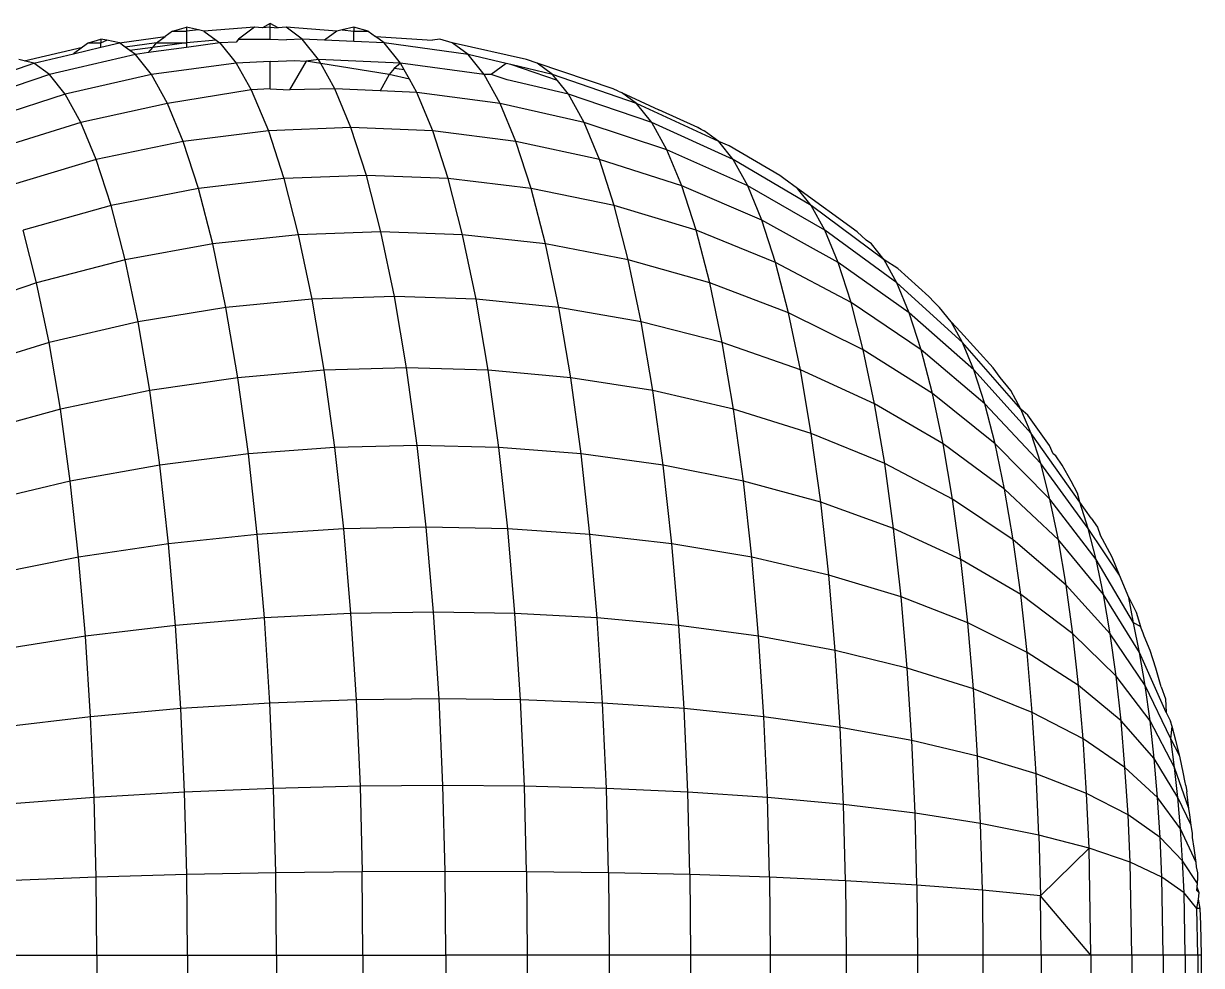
# Model space of a CAD drawing. Header units: millimetres. Extents: x 243 to 2849, y 203 to 3454.
# Drawn here: x 1008.44 to 1017.92, y 1590.57 to 1598.16 of the extents above; entities that cross this region are included whole.
import ezdxf

# ---------------------------------------------------------------- set-up
doc = ezdxf.new("R2010")
doc.units = ezdxf.units.MM

msp = doc.modelspace()

# ---------------------------------------------------------------- linework, layer by layer
for p, q in [((1009.6363, 1598.0956), (1009.7507, 1598.1259)), ((1009.7507, 1598.1259), (1009.7507, 1598.0956)), ((1009.8455, 1598.1052), (1009.7507, 1598.1259)), ((1010.2977, 1598.1259), (1009.8893, 1598.0956)), ((1010.2977, 1598.1259), (1010.1675, 1598.031)), ((1010.3606, 1598.123), (1010.2977, 1598.1259)), ((1010.4246, 1598.1562), (1010.3606, 1598.123)), ((1010.4246, 1598.1259), (1010.3606, 1598.123)), ((1010.4246, 1598.1259), (1010.4246, 1598.1562)), ((1010.4887, 1598.123), (1010.4246, 1598.1562)), ((1010.4246, 1598.031), (1010.4246, 1598.1259)), ((1010.4246, 1598.1259), (1010.4887, 1598.123)), ((1010.5517, 1598.1259), (1010.4887, 1598.123)), ((1010.6818, 1598.031), (1010.5517, 1598.1259)), ((1010.96, 1598.0956), (1010.5517, 1598.1259)), ((1011.0986, 1598.1259), (1011.0038, 1598.1052)), ((1011.0986, 1598.1259), (1011.0986, 1598.0956)), ((1011.213, 1598.0956), (1011.0986, 1598.1259)), ((1008.9595, 1598.0011), (1009.0599, 1598.031)), ((1009.0599, 1598.031), (1009.0599, 1598.0011)), ((1009.1065, 1598.0217), (1009.0599, 1598.031)), ((1009.0599, 1598.0011), (1009.1065, 1598.0217)), ((1009.2093, 1598.0011), (1009.1065, 1598.0217)), ((1009.2093, 1598.0011), (1009.5767, 1598.0522)), ((1009.5067, 1598.0011), (1009.5767, 1598.0522)), ((1009.6363, 1598.0956), (1009.5767, 1598.0522)), ((1009.6363, 1598.0956), (1009.7507, 1598.0956)), ((1009.8455, 1598.1052), (1009.7507, 1598.0956)), ((1009.7507, 1598.0956), (1009.7507, 1598.0011)), ((1009.9891, 1598.0229), (1009.7507, 1598.0011)), ((1009.8893, 1598.0956), (1009.8455, 1598.1052)), ((1009.8893, 1598.0956), (1009.9891, 1598.0229)), ((1009.9891, 1598.0229), (1010.019, 1598.0011)), ((1010.1675, 1598.031), (1010.1482, 1598.007)), ((1010.1675, 1598.031), (1010.4246, 1598.031)), ((1010.4246, 1598.031), (1010.5543, 1598.0252)), ((1010.6818, 1598.031), (1010.5543, 1598.0252)), ((1010.8136, 1597.8667), (1010.6818, 1598.031)), ((1010.8603, 1598.0229), (1010.6818, 1598.031)), ((1010.96, 1598.0956), (1010.8603, 1598.0229)), ((1011.0986, 1598.0122), (1010.8603, 1598.0229)), ((1011.0038, 1598.1052), (1010.96, 1598.0956)), ((1011.0038, 1598.1052), (1011.0986, 1598.0956)), ((1011.0986, 1598.0122), (1011.0986, 1598.0956)), ((1011.0986, 1598.0956), (1011.213, 1598.0956)), ((1011.213, 1598.0956), (1011.2726, 1598.0522)), ((1011.3426, 1598.0011), (1011.2726, 1598.0522)), ((1011.2726, 1598.0522), (1011.7322, 1598.0232)), ((1011.7894, 1598.031), (1011.7322, 1598.0232)), ((1011.8898, 1598.0011), (1011.7894, 1598.031)), ((1008.4413, 1597.8563), (1008.912, 1597.9665)), ((1008.912, 1597.9665), (1008.8388, 1597.9132)), ((1008.8388, 1597.9132), (1009.0599, 1597.9657)), ((1008.9595, 1598.0011), (1008.912, 1597.9665)), ((1008.9595, 1598.0011), (1009.0599, 1598.0011)), ((1009.0599, 1597.9657), (1009.0599, 1598.0011)), ((1009.0599, 1597.9657), (1009.2093, 1598.0011)), ((1009.2567, 1597.9666), (1009.2093, 1598.0011)), ((1009.5067, 1598.0011), (1009.2567, 1597.9666)), ((1009.2939, 1597.9395), (1009.2567, 1597.9666)), ((1009.477, 1597.9642), (1009.2939, 1597.9395)), ((1009.3373, 1597.9079), (1009.2939, 1597.9395)), ((1009.4435, 1597.9224), (1009.3373, 1597.9079)), ((1009.7507, 1597.9644), (1009.4435, 1597.9224)), ((1009.4435, 1597.9224), (1009.477, 1597.9642)), ((1009.7507, 1598.0011), (1009.477, 1597.9642)), ((1009.477, 1597.9642), (1009.5067, 1598.0011)), ((1009.5067, 1598.0011), (1009.7507, 1598.0011)), ((1009.7507, 1598.0011), (1009.7507, 1597.9644)), ((1010.019, 1598.0011), (1009.7507, 1597.9644)), ((1010.1482, 1598.007), (1010.019, 1598.0011)), ((1010.019, 1598.0011), (1010.1501, 1597.8375)), ((1011.3426, 1598.0011), (1011.0986, 1598.0122)), ((1011.4738, 1597.8375), (1011.3426, 1598.0011)), ((1012.0178, 1597.9079), (1011.3426, 1598.0011)), ((1012.0178, 1597.9079), (1011.8898, 1598.0011)), ((1012.4883, 1597.8667), (1011.8898, 1598.0011)), ((1007.8315, 1597.6014), (1008.52, 1597.8375)), ((1008.4413, 1597.8563), (1008.398, 1597.8667)), ((1008.52, 1597.8375), (1008.4413, 1597.8563)), ((1008.52, 1597.8375), (1008.8388, 1597.9132)), ((1008.6452, 1597.7463), (1008.52, 1597.8375)), ((1009.3373, 1597.9079), (1008.6452, 1597.7463)), ((1009.4668, 1597.7463), (1009.3373, 1597.9079)), ((1010.1501, 1597.8375), (1009.4668, 1597.7463)), ((1010.4246, 1597.8496), (1010.1501, 1597.8375)), ((1010.1501, 1597.8375), (1010.269, 1597.6231)), ((1010.4246, 1597.8496), (1010.6206, 1597.8582)), ((1010.4246, 1597.6296), (1010.4246, 1597.8496)), ((1010.7126, 1597.8542), (1010.5803, 1597.6231)), ((1010.6206, 1597.8582), (1010.7126, 1597.8542)), ((1010.8136, 1597.8667), (1010.7126, 1597.8542)), ((1010.8311, 1597.8351), (1010.7126, 1597.8542)), ((1011.4738, 1597.8375), (1010.8136, 1597.8667)), ((1010.8311, 1597.8351), (1010.8136, 1597.8667)), ((1010.9449, 1597.6296), (1010.8311, 1597.8351)), ((1011.3825, 1597.7463), (1010.8311, 1597.8351)), ((1011.4738, 1597.8375), (1011.4215, 1597.7949)), ((1012.1474, 1597.7463), (1011.4738, 1597.8375)), ((1011.5035, 1597.784), (1011.4738, 1597.8375)), ((1012.1474, 1597.7463), (1012.0178, 1597.9079)), ((1012.3256, 1597.8348), (1012.0178, 1597.9079)), ((1012.3256, 1597.8348), (1012.2041, 1597.7463)), ((1012.3628, 1597.826), (1012.3256, 1597.8348)), ((1012.7379, 1597.6974), (1012.3628, 1597.826)), ((1012.6987, 1597.7463), (1012.3628, 1597.826)), ((1012.5735, 1597.8375), (1012.4883, 1597.8667)), ((1012.6987, 1597.7463), (1012.5735, 1597.8375)), ((1013.1853, 1597.6296), (1012.5735, 1597.8375)), ((1008.6452, 1597.7463), (1007.9526, 1597.5132)), ((1008.7718, 1597.5883), (1008.6452, 1597.7463)), ((1009.4668, 1597.7463), (1008.7718, 1597.5883)), ((1009.5959, 1597.5132), (1009.4668, 1597.7463)), ((1011.3825, 1597.7463), (1011.3092, 1597.614)), ((1011.4215, 1597.7949), (1011.3825, 1597.7463)), ((1011.5448, 1597.7094), (1011.3825, 1597.7463)), ((1011.5035, 1597.784), (1011.4215, 1597.7949)), ((1011.5448, 1597.7094), (1011.5035, 1597.784)), ((1012.2765, 1597.5132), (1012.1474, 1597.7463)), ((1012.2041, 1597.7463), (1012.1474, 1597.7463)), ((1012.3319, 1597.7033), (1012.2041, 1597.7463)), ((1013.375, 1597.5132), (1012.6987, 1597.7463)), ((1012.7379, 1597.6974), (1012.6987, 1597.7463)), ((1011.6047, 1597.6014), (1011.5448, 1597.7094)), ((1012.8252, 1597.5883), (1012.3319, 1597.7033)), ((1012.8252, 1597.5883), (1012.7379, 1597.6974)), ((1008.7718, 1597.5883), (1008.075, 1597.3604)), ((1008.8982, 1597.3604), (1008.7718, 1597.5883)), ((1010.269, 1597.6231), (1009.5959, 1597.5132)), ((1010.4246, 1597.6296), (1010.269, 1597.6231)), ((1010.269, 1597.6231), (1010.4094, 1597.2914)), ((1010.4246, 1597.6296), (1010.5803, 1597.6231)), ((1010.9449, 1597.6296), (1010.5803, 1597.6231)), ((1011.0738, 1597.3183), (1010.9449, 1597.6296)), ((1011.3092, 1597.614), (1010.9449, 1597.6296)), ((1011.6047, 1597.6014), (1011.3092, 1597.614)), ((1011.733, 1597.2914), (1011.6047, 1597.6014)), ((1012.2765, 1597.5132), (1011.6047, 1597.6014)), ((1012.9516, 1597.3604), (1012.8252, 1597.5883)), ((1013.4975, 1597.3604), (1012.8252, 1597.5883)), ((1013.2259, 1597.6111), (1013.1853, 1597.6296)), ((1013.2259, 1597.6111), (1013.254, 1597.6014)), ((1013.375, 1597.5132), (1013.254, 1597.6014)), ((1013.254, 1597.6014), (1013.5551, 1597.4613)), ((1009.5959, 1597.5132), (1008.8982, 1597.3604)), ((1009.7227, 1597.2071), (1009.5959, 1597.5132)), ((1012.4033, 1597.2071), (1012.2765, 1597.5132)), ((1012.9516, 1597.3604), (1012.2765, 1597.5132)), ((1013.4975, 1597.3604), (1013.375, 1597.5132)), ((1014.0361, 1597.2071), (1013.375, 1597.5132)), ((1013.8693, 1597.3183), (1013.5551, 1597.4613)), ((1008.8982, 1597.3604), (1008.1972, 1597.14)), ((1009.0221, 1597.0611), (1008.8982, 1597.3604)), ((1013.0755, 1597.0611), (1012.9516, 1597.3604)), ((1013.6196, 1597.14), (1012.9516, 1597.3604)), ((1013.6196, 1597.14), (1013.4975, 1597.3604)), ((1014.1531, 1597.0611), (1013.4975, 1597.3604)), ((1010.4094, 1597.2914), (1009.7227, 1597.2071)), ((1011.0738, 1597.3183), (1010.4094, 1597.2914)), ((1010.4094, 1597.2914), (1010.5331, 1596.9083)), ((1011.1981, 1596.9336), (1011.0738, 1597.3183)), ((1011.733, 1597.2914), (1011.0738, 1597.3183)), ((1011.8568, 1596.9083), (1011.733, 1597.2914)), ((1012.4033, 1597.2071), (1011.733, 1597.2914)), ((1013.8962, 1597.3027), (1013.8693, 1597.3183)), ((1013.8693, 1597.3183), (1013.9204, 1597.2914)), ((1014.0361, 1597.2071), (1013.9204, 1597.2914)), ((1009.7227, 1597.2071), (1009.0221, 1597.0611)), ((1009.8449, 1596.8289), (1009.7227, 1597.2071)), ((1012.5255, 1596.8289), (1012.4033, 1597.2071)), ((1013.0755, 1597.0611), (1012.4033, 1597.2071)), ((1014.1531, 1597.0611), (1014.0361, 1597.2071)), ((1014.1212, 1597.1714), (1014.0361, 1597.2071)), ((1014.5287, 1596.9336), (1014.1212, 1597.1714)), ((1013.7395, 1596.8506), (1013.6196, 1597.14)), ((1014.2698, 1596.8506), (1013.6196, 1597.14)), ((1009.0221, 1597.0611), (1008.317, 1596.8506)), ((1009.1415, 1596.6913), (1009.0221, 1597.0611)), ((1013.195, 1596.6913), (1013.0755, 1597.0611)), ((1013.7395, 1596.8506), (1013.0755, 1597.0611)), ((1014.2698, 1596.8506), (1014.1531, 1597.0611)), ((1014.7807, 1596.6913), (1014.1531, 1597.0611)), ((1010.5331, 1596.9083), (1009.8449, 1596.8289)), ((1011.1981, 1596.9336), (1010.5331, 1596.9083)), ((1010.5331, 1596.9083), (1010.6501, 1596.4553)), ((1011.3155, 1596.4788), (1011.1981, 1596.9336)), ((1011.8568, 1596.9083), (1011.1981, 1596.9336)), ((1011.9738, 1596.4553), (1011.8568, 1596.9083)), ((1012.5255, 1596.8289), (1011.8568, 1596.9083)), ((1014.5615, 1596.9083), (1014.5287, 1596.9336)), ((1014.6705, 1596.8289), (1014.5615, 1596.9083)), ((1009.8449, 1596.8289), (1009.1415, 1596.6913)), ((1009.9604, 1596.3816), (1009.8449, 1596.8289)), ((1012.6409, 1596.3816), (1012.5255, 1596.8289)), ((1013.195, 1596.6913), (1012.5255, 1596.8289)), ((1013.8551, 1596.4929), (1013.7395, 1596.8506)), ((1014.3843, 1596.5741), (1013.7395, 1596.8506)), ((1014.3843, 1596.5741), (1014.2698, 1596.8506)), ((1014.8907, 1596.4929), (1014.2698, 1596.8506)), ((1014.7807, 1596.6913), (1014.6705, 1596.8289)), ((1015.1519, 1596.4788), (1014.6705, 1596.8289)), ((1009.1415, 1596.6913), (1008.4325, 1596.4929)), ((1009.2545, 1596.2541), (1009.1415, 1596.6913)), ((1013.3079, 1596.2541), (1013.195, 1596.6913)), ((1013.8551, 1596.4929), (1013.195, 1596.6913)), ((1014.8907, 1596.4929), (1014.7807, 1596.6913)), ((1015.3691, 1596.2541), (1014.7807, 1596.6913)), ((1014.4947, 1596.2323), (1014.3843, 1596.5741)), ((1014.9985, 1596.2323), (1014.3843, 1596.5741)), ((1008.5417, 1596.07), (1008.4325, 1596.4929)), ((1010.6501, 1596.4553), (1009.9604, 1596.3816)), ((1011.3155, 1596.4788), (1010.6501, 1596.4553)), ((1010.6501, 1596.4553), (1010.7582, 1595.938)), ((1011.4241, 1595.9595), (1011.3155, 1596.4788)), ((1011.9738, 1596.4553), (1011.3155, 1596.4788)), ((1012.0819, 1595.938), (1011.9738, 1596.4553)), ((1012.6409, 1596.3816), (1011.9738, 1596.4553)), ((1013.9642, 1596.07), (1013.8551, 1596.4929)), ((1014.4947, 1596.2323), (1013.8551, 1596.4929)), ((1014.9985, 1596.2323), (1014.8907, 1596.4929)), ((1015.4711, 1596.07), (1014.8907, 1596.4929)), ((1015.2244, 1596.4135), (1015.1519, 1596.4788)), ((1015.2669, 1596.3816), (1015.2244, 1596.4135)), ((1009.9604, 1596.3816), (1009.2545, 1596.2541)), ((1010.0671, 1595.8709), (1009.9604, 1596.3816)), ((1012.7476, 1595.8709), (1012.6409, 1596.3816)), ((1013.3079, 1596.2541), (1012.6409, 1596.3816)), ((1015.3691, 1596.2541), (1015.2669, 1596.3816)), ((1009.2545, 1596.2541), (1008.5417, 1596.07)), ((1009.3588, 1595.7548), (1009.2545, 1596.2541)), ((1013.4122, 1595.7548), (1013.3079, 1596.2541)), ((1013.9642, 1596.07), (1013.3079, 1596.2541)), ((1014.599, 1595.8284), (1014.4947, 1596.2323)), ((1015.1025, 1595.9104), (1014.4947, 1596.2323)), ((1015.1025, 1595.9104), (1014.9985, 1596.2323)), ((1015.5712, 1595.8284), (1014.9985, 1596.2323)), ((1015.4711, 1596.07), (1015.3691, 1596.2541)), ((1015.4792, 1596.1837), (1015.3691, 1596.2541)), ((1015.7279, 1595.9595), (1015.4792, 1596.1837)), ((1008.5417, 1596.07), (1007.833, 1595.8284)), ((1008.6427, 1595.5871), (1008.5417, 1596.07)), ((1014.0652, 1595.5871), (1013.9642, 1596.07)), ((1014.599, 1595.8284), (1013.9642, 1596.07)), ((1015.5712, 1595.8284), (1015.4711, 1596.07)), ((1016.0008, 1595.5871), (1015.4711, 1596.07)), ((1010.7582, 1595.938), (1010.0671, 1595.8709)), ((1011.4241, 1595.9595), (1010.7582, 1595.938)), ((1010.7582, 1595.938), (1010.8557, 1595.3643)), ((1011.522, 1595.3834), (1011.4241, 1595.9595)), ((1012.0819, 1595.938), (1011.4241, 1595.9595)), ((1012.1793, 1595.3643), (1012.0819, 1595.938)), ((1012.7476, 1595.8709), (1012.0819, 1595.938)), ((1015.7706, 1595.9122), (1015.7279, 1595.9595)), ((1010.0671, 1595.8709), (1009.3588, 1595.7548)), ((1010.1633, 1595.3045), (1010.0671, 1595.8709)), ((1012.8439, 1595.3045), (1012.7476, 1595.8709)), ((1013.4122, 1595.7548), (1012.7476, 1595.8709)), ((1015.2009, 1595.5297), (1015.1025, 1595.9104)), ((1015.6676, 1595.5297), (1015.1025, 1595.9104)), ((1015.8148, 1595.8709), (1015.7706, 1595.9122)), ((1015.908, 1595.7548), (1015.8148, 1595.8709)), ((1009.3588, 1595.7548), (1008.6427, 1595.5871)), ((1009.4529, 1595.2009), (1009.3588, 1595.7548)), ((1013.5063, 1595.2009), (1013.4122, 1595.7548)), ((1014.0652, 1595.5871), (1013.4122, 1595.7548)), ((1014.6954, 1595.367), (1014.599, 1595.8284)), ((1015.2009, 1595.5297), (1014.599, 1595.8284)), ((1015.6676, 1595.5297), (1015.5712, 1595.8284)), ((1016.092, 1595.367), (1015.5712, 1595.8284)), ((1016.0008, 1595.5871), (1015.908, 1595.7548)), ((1015.984, 1595.6755), (1015.908, 1595.7548)), ((1016.2473, 1595.3834), (1015.984, 1595.6755)), ((1008.6427, 1595.5871), (1007.9295, 1595.367)), ((1008.7337, 1595.0515), (1008.6427, 1595.5871)), ((1014.1562, 1595.0515), (1014.0652, 1595.5871)), ((1014.6954, 1595.367), (1014.0652, 1595.5871)), ((1016.092, 1595.367), (1016.0008, 1595.5871)), ((1016.4709, 1595.0515), (1016.0008, 1595.5871)), ((1015.2917, 1595.095), (1015.2009, 1595.5297)), ((1015.7588, 1595.1766), (1015.2009, 1595.5297)), ((1015.7588, 1595.1766), (1015.6676, 1595.5297)), ((1016.1798, 1595.095), (1015.6676, 1595.5297)), ((1010.8557, 1595.3643), (1010.1633, 1595.3045)), ((1011.522, 1595.3834), (1010.8557, 1595.3643)), ((1010.8557, 1595.3643), (1010.9411, 1594.7436)), ((1011.6077, 1594.7603), (1011.522, 1595.3834)), ((1012.1793, 1595.3643), (1011.522, 1595.3834)), ((1012.2647, 1594.7436), (1012.1793, 1595.3643)), ((1012.8439, 1595.3045), (1012.1793, 1595.3643)), ((1014.7823, 1594.8553), (1014.6954, 1595.367)), ((1015.2917, 1595.095), (1014.6954, 1595.367)), ((1016.1798, 1595.095), (1016.092, 1595.367)), ((1016.5521, 1594.8553), (1016.092, 1595.367)), ((1016.3041, 1595.3056), (1016.2473, 1595.3834)), ((1010.1633, 1595.3045), (1009.4529, 1595.2009)), ((1010.2476, 1594.6917), (1010.1633, 1595.3045)), ((1012.9282, 1594.6917), (1012.8439, 1595.3045)), ((1013.5063, 1595.2009), (1012.8439, 1595.3045)), ((1016.3881, 1595.2009), (1016.3041, 1595.3056)), ((1009.4529, 1595.2009), (1008.7337, 1595.0515)), ((1009.5353, 1594.6018), (1009.4529, 1595.2009)), ((1013.5887, 1594.6018), (1013.5063, 1595.2009)), ((1014.1562, 1595.0515), (1013.5063, 1595.2009)), ((1015.8431, 1594.7734), (1015.7588, 1595.1766)), ((1016.2629, 1594.7734), (1015.7588, 1595.1766)), ((1016.4709, 1595.0515), (1016.3881, 1595.2009)), ((1015.3736, 1594.6129), (1015.2917, 1595.095)), ((1015.8431, 1594.7734), (1015.2917, 1595.095)), ((1016.2629, 1594.7734), (1016.1798, 1595.095)), ((1016.6305, 1594.6129), (1016.1798, 1595.095)), ((1008.7337, 1595.0515), (1008.0164, 1594.8553)), ((1008.8134, 1594.4721), (1008.7337, 1595.0515)), ((1014.2358, 1594.4721), (1014.1562, 1595.0515)), ((1014.7823, 1594.8553), (1014.1562, 1595.0515)), ((1016.5521, 1594.8553), (1016.4709, 1595.0515)), ((1016.5254, 1595.0024), (1016.4709, 1595.0515)), ((1016.7021, 1594.7603), (1016.5254, 1595.0024)), ((1014.8585, 1594.3018), (1014.7823, 1594.8553)), ((1015.3736, 1594.6129), (1014.7823, 1594.8553)), ((1016.6305, 1594.6129), (1016.5521, 1594.8553)), ((1016.9449, 1594.3018), (1016.5521, 1594.8553)), ((1010.9411, 1594.7436), (1010.2476, 1594.6917)), ((1011.6077, 1594.7603), (1010.9411, 1594.7436)), ((1010.9411, 1594.7436), (1011.0133, 1594.087)), ((1011.6801, 1594.1009), (1011.6077, 1594.7603)), ((1012.2647, 1594.7436), (1011.6077, 1594.7603)), ((1012.337, 1594.087), (1012.2647, 1594.7436)), ((1012.9282, 1594.6917), (1012.2647, 1594.7436)), ((1015.9191, 1594.3262), (1015.8431, 1594.7734)), ((1016.3396, 1594.4062), (1015.8431, 1594.7734)), ((1016.3396, 1594.4062), (1016.2629, 1594.7734)), ((1016.7045, 1594.3262), (1016.2629, 1594.7734)), ((1016.7304, 1594.6917), (1016.7021, 1594.7603)), ((1009.5353, 1594.6018), (1008.8134, 1594.4721)), ((1010.2476, 1594.6917), (1009.5353, 1594.6018)), ((1009.605, 1593.9679), (1009.5353, 1594.6018)), ((1010.3189, 1594.0434), (1010.2476, 1594.6917)), ((1012.9995, 1594.0434), (1012.9282, 1594.6917)), ((1013.5887, 1594.6018), (1012.9282, 1594.6917)), ((1013.6584, 1593.9679), (1013.5887, 1594.6018)), ((1014.2358, 1594.4721), (1013.5887, 1594.6018)), ((1015.4454, 1594.0913), (1015.3736, 1594.6129)), ((1015.9191, 1594.3262), (1015.3736, 1594.6129)), ((1016.7045, 1594.3262), (1016.6305, 1594.6129)), ((1017.0129, 1594.0913), (1016.6305, 1594.6129)), ((1016.7519, 1594.6748), (1016.7304, 1594.6917)), ((1016.8024, 1594.6018), (1016.7519, 1594.6748)), ((1016.8743, 1594.4721), (1016.8024, 1594.6018)), ((1008.8134, 1594.4721), (1008.0925, 1594.3018)), ((1008.8808, 1593.859), (1008.8134, 1594.4721)), ((1014.3033, 1593.859), (1014.2358, 1594.4721)), ((1014.8585, 1594.3018), (1014.2358, 1594.4721)), ((1016.9272, 1594.3744), (1016.8743, 1594.4721)), ((1015.9856, 1593.8424), (1015.9191, 1594.3262)), ((1016.4088, 1593.9988), (1015.9191, 1594.3262)), ((1016.4088, 1593.9988), (1016.3396, 1594.4062)), ((1016.7729, 1593.9988), (1016.3396, 1594.4062)), ((1016.7729, 1593.9988), (1016.7045, 1594.3262)), ((1017.0772, 1593.8424), (1016.7045, 1594.3262)), ((1016.9449, 1594.3018), (1016.9272, 1594.3744)), ((1014.9229, 1593.7161), (1014.8585, 1594.3018)), ((1015.4454, 1594.0913), (1014.8585, 1594.3018)), ((1017.0129, 1594.0913), (1016.9449, 1594.3018)), ((1017.0352, 1594.1751), (1016.9449, 1594.3018)), ((1017.0352, 1594.1751), (1017.0868, 1594.1009)), ((1010.3189, 1594.0434), (1009.605, 1593.9679)), ((1011.0133, 1594.087), (1010.3189, 1594.0434)), ((1010.3767, 1593.3708), (1010.3189, 1594.0434)), ((1011.6801, 1594.1009), (1011.0133, 1594.087)), ((1011.0133, 1594.087), (1011.0717, 1593.4057)), ((1011.7388, 1593.4169), (1011.6801, 1594.1009)), ((1012.337, 1594.087), (1011.6801, 1594.1009)), ((1012.3953, 1593.4057), (1012.337, 1594.087)), ((1012.9995, 1594.0434), (1012.337, 1594.087)), ((1013.0572, 1593.3708), (1012.9995, 1594.0434)), ((1013.6584, 1593.9679), (1012.9995, 1594.0434)), ((1015.5061, 1593.5394), (1015.4454, 1594.0913)), ((1015.9856, 1593.8424), (1015.4454, 1594.0913)), ((1017.0772, 1593.8424), (1017.0129, 1594.0913)), ((1017.2655, 1593.7161), (1017.0129, 1594.0913)), ((1017.0868, 1594.1009), (1017.1078, 1594.041)), ((1017.2063, 1593.859), (1017.1078, 1594.041)), ((1009.605, 1593.9679), (1008.8808, 1593.859)), ((1009.6614, 1593.3103), (1009.605, 1593.9679)), ((1013.7148, 1593.3103), (1013.6584, 1593.9679)), ((1014.3033, 1593.859), (1013.6584, 1593.9679)), ((1016.4695, 1593.5582), (1016.4088, 1593.9988)), ((1016.8346, 1593.6357), (1016.4088, 1593.9988)), ((1016.8346, 1593.6357), (1016.7729, 1593.9988)), ((1017.1365, 1593.5582), (1016.7729, 1593.9988)), ((1008.8808, 1593.859), (1008.1569, 1593.7161)), ((1008.9353, 1593.223), (1008.8808, 1593.859)), ((1014.3578, 1593.223), (1014.3033, 1593.859)), ((1014.9229, 1593.7161), (1014.3033, 1593.859)), ((1016.0419, 1593.3305), (1015.9856, 1593.8424)), ((1016.4695, 1593.5582), (1015.9856, 1593.8424)), ((1017.1365, 1593.5582), (1017.0772, 1593.8424)), ((1017.3766, 1593.3305), (1017.0772, 1593.8424)), ((1017.2655, 1593.7161), (1017.2063, 1593.859)), ((1014.975, 1593.1085), (1014.9229, 1593.7161)), ((1015.5061, 1593.5394), (1014.9229, 1593.7161)), ((1017.3391, 1593.5348), (1017.2655, 1593.7161)), ((1016.5207, 1593.092), (1016.4695, 1593.5582)), ((1016.8887, 1593.243), (1016.4695, 1593.5582)), ((1016.8887, 1593.243), (1016.8346, 1593.6357)), ((1017.1901, 1593.243), (1016.8346, 1593.6357)), ((1017.1901, 1593.243), (1017.1365, 1593.5582)), ((1017.4264, 1593.092), (1017.1365, 1593.5582)), ((1015.5552, 1592.9669), (1015.5061, 1593.5394)), ((1016.0419, 1593.3305), (1015.5061, 1593.5394)), ((1017.3391, 1593.5348), (1017.3981, 1593.4169)), ((1017.3766, 1593.3305), (1017.3391, 1593.5348)), ((1010.3767, 1593.3708), (1009.6614, 1593.3103)), ((1011.0717, 1593.4057), (1010.3767, 1593.3708)), ((1010.4205, 1592.6854), (1010.3767, 1593.3708)), ((1011.7388, 1593.4169), (1011.0717, 1593.4057)), ((1011.0717, 1593.4057), (1011.1162, 1592.7115)), ((1011.7835, 1592.7199), (1011.7388, 1593.4169)), ((1012.3953, 1593.4057), (1011.7388, 1593.4169)), ((1012.4399, 1592.7115), (1012.3953, 1593.4057)), ((1013.0572, 1593.3708), (1012.3953, 1593.4057)), ((1013.1011, 1592.6854), (1013.0572, 1593.3708)), ((1013.7148, 1593.3103), (1013.0572, 1593.3708)), ((1017.3981, 1593.4169), (1017.4332, 1593.3028)), ((1009.6614, 1593.3103), (1008.9353, 1593.223)), ((1009.7044, 1592.6402), (1009.6614, 1593.3103)), ((1013.7578, 1592.6402), (1013.7148, 1593.3103)), ((1014.3578, 1593.223), (1013.7148, 1593.3103)), ((1016.0875, 1592.7995), (1016.0419, 1593.3305)), ((1016.5207, 1593.092), (1016.0419, 1593.3305)), ((1017.4264, 1593.092), (1017.3766, 1593.3305)), ((1017.4332, 1593.3028), (1017.3766, 1593.3305)), ((1017.4558, 1593.2471), (1017.4332, 1593.3028)), ((1008.9353, 1593.223), (1008.209, 1593.1085)), ((1008.9769, 1592.575), (1008.9353, 1593.223)), ((1014.3993, 1592.575), (1014.3578, 1593.223)), ((1014.975, 1593.1085), (1014.3578, 1593.223)), ((1016.9344, 1592.8274), (1016.8887, 1593.243)), ((1017.237, 1592.902), (1016.8887, 1593.243)), ((1017.237, 1592.902), (1017.1901, 1593.243)), ((1017.4714, 1592.8274), (1017.1901, 1593.243)), ((1017.4646, 1593.223), (1017.4558, 1593.2471)), ((1017.5121, 1593.1085), (1017.4646, 1593.223)), ((1015.0147, 1592.4893), (1014.975, 1593.1085)), ((1015.5552, 1592.9669), (1014.975, 1593.1085)), ((1016.5622, 1592.6083), (1016.5207, 1593.092)), ((1016.9344, 1592.8274), (1016.5207, 1593.092)), ((1017.4714, 1592.8274), (1017.4264, 1593.092)), ((1017.641, 1592.6083), (1017.4264, 1593.092)), ((1017.5578, 1592.9669), (1017.5121, 1593.1085)), ((1015.5926, 1592.3835), (1015.5552, 1592.9669)), ((1016.0875, 1592.7995), (1015.5552, 1592.9669)), ((1017.2767, 1592.5412), (1017.237, 1592.902)), ((1017.5108, 1592.5412), (1017.237, 1592.902)), ((1017.5996, 1592.8156), (1017.5578, 1592.9669)), ((1016.1221, 1592.2583), (1016.0875, 1592.7995)), ((1016.5622, 1592.6083), (1016.0875, 1592.7995)), ((1016.9713, 1592.3963), (1016.9344, 1592.8274)), ((1017.2767, 1592.5412), (1016.9344, 1592.8274)), ((1017.5108, 1592.5412), (1017.4714, 1592.8274)), ((1017.677, 1592.3963), (1017.4714, 1592.8274)), ((1017.5996, 1592.8156), (1017.6351, 1592.7199)), ((1011.1162, 1592.7115), (1010.4205, 1592.6854)), ((1011.7835, 1592.7199), (1011.1162, 1592.7115)), ((1011.1162, 1592.7115), (1011.147, 1592.0154)), ((1011.8145, 1592.0209), (1011.7835, 1592.7199)), ((1012.4399, 1592.7115), (1011.7835, 1592.7199)), ((1012.4707, 1592.0154), (1012.4399, 1592.7115)), ((1013.1011, 1592.6854), (1012.4399, 1592.7115)), ((1017.6351, 1592.7199), (1017.641, 1592.6083)), ((1009.7044, 1592.6402), (1008.9769, 1592.575)), ((1010.4205, 1592.6854), (1009.7044, 1592.6402)), ((1009.7341, 1591.9682), (1009.7044, 1592.6402)), ((1010.451, 1591.9981), (1010.4205, 1592.6854)), ((1013.1316, 1591.9981), (1013.1011, 1592.6854)), ((1013.7578, 1592.6402), (1013.1011, 1592.6854)), ((1013.7875, 1591.9682), (1013.7578, 1592.6402)), ((1014.3993, 1592.575), (1013.7578, 1592.6402)), ((1016.5938, 1592.1154), (1016.5622, 1592.6083)), ((1016.9713, 1592.3963), (1016.5622, 1592.6083)), ((1017.641, 1592.6083), (1017.6755, 1592.5403)), ((1008.9769, 1592.575), (1008.2487, 1592.4893)), ((1009.0057, 1591.9251), (1008.9769, 1592.575)), ((1014.4282, 1591.9251), (1014.3993, 1592.575)), ((1015.0147, 1592.4893), (1014.3993, 1592.575)), ((1017.3088, 1592.1669), (1017.2767, 1592.5412)), ((1017.5441, 1592.2383), (1017.2767, 1592.5412)), ((1017.5441, 1592.2383), (1017.5108, 1592.5412)), ((1017.7086, 1592.1669), (1017.5108, 1592.5412)), ((1017.6877, 1592.4962), (1017.6755, 1592.5403)), ((1015.0422, 1591.8685), (1015.0147, 1592.4893)), ((1015.5926, 1592.3835), (1015.0147, 1592.4893)), ((1017.677, 1592.3963), (1017.6877, 1592.4962)), ((1017.7188, 1592.3835), (1017.6877, 1592.4962)), ((1015.6184, 1591.7985), (1015.5926, 1592.3835)), ((1016.1221, 1592.2583), (1015.5926, 1592.3835)), ((1016.9994, 1591.9569), (1016.9713, 1592.3963)), ((1017.3088, 1592.1669), (1016.9713, 1592.3963)), ((1017.7086, 1592.1669), (1017.677, 1592.3963)), ((1017.7511, 1592.2583), (1017.677, 1592.3963)), ((1017.7511, 1592.2583), (1017.7188, 1592.3835)), ((1016.1462, 1591.7157), (1016.1221, 1592.2583)), ((1016.5938, 1592.1154), (1016.1221, 1592.2583)), ((1017.571, 1591.9242), (1017.5441, 1592.2383)), ((1017.7353, 1591.9242), (1017.5441, 1592.2383)), ((1017.781, 1592.1154), (1017.7511, 1592.2583)), ((1017.3332, 1591.7854), (1017.3088, 1592.1669)), ((1017.571, 1591.9242), (1017.3088, 1592.1669)), ((1017.7353, 1591.9242), (1017.7086, 1592.1669)), ((1017.8244, 1591.8365), (1017.7086, 1592.1669)), ((1016.6157, 1591.6212), (1016.5938, 1592.1154)), ((1016.9994, 1591.9569), (1016.5938, 1592.1154)), ((1017.7908, 1592.0578), (1017.781, 1592.1154)), ((1017.7995, 1592.0209), (1017.7908, 1592.0578)), ((1009.7341, 1591.9682), (1009.0057, 1591.9251)), ((1010.451, 1591.9981), (1009.7341, 1591.9682)), ((1009.7513, 1591.3041), (1009.7341, 1591.9682)), ((1011.147, 1592.0154), (1010.451, 1591.9981)), ((1010.4686, 1591.3188), (1010.451, 1591.9981)), ((1011.8145, 1592.0209), (1011.147, 1592.0154)), ((1011.147, 1592.0154), (1011.1649, 1591.3274)), ((1011.8323, 1591.3301), (1011.8145, 1592.0209)), ((1012.4707, 1592.0154), (1011.8145, 1592.0209)), ((1012.4885, 1591.3274), (1012.4707, 1592.0154)), ((1013.1316, 1591.9981), (1012.4707, 1592.0154)), ((1013.1491, 1591.3188), (1013.1316, 1591.9981)), ((1013.7875, 1591.9682), (1013.1316, 1591.9981)), ((1013.8047, 1591.3041), (1013.7875, 1591.9682)), ((1014.4282, 1591.9251), (1013.7875, 1591.9682)), ((1017.019, 1591.5164), (1016.9994, 1591.9569)), ((1017.3332, 1591.7854), (1016.9994, 1591.9569)), ((1017.7995, 1592.0209), (1017.8058, 1591.9696)), ((1017.8244, 1591.8365), (1017.8058, 1591.9696)), ((1009.0057, 1591.9251), (1008.2762, 1591.8685)), ((1009.0223, 1591.2828), (1009.0057, 1591.9251)), ((1014.4447, 1591.2828), (1014.4282, 1591.9251)), ((1015.0422, 1591.8685), (1014.4282, 1591.9251)), ((1015.0581, 1591.2548), (1015.0422, 1591.8685)), ((1015.6184, 1591.7985), (1015.0422, 1591.8685)), ((1017.5915, 1591.604), (1017.571, 1591.9242)), ((1017.7569, 1591.6724), (1017.571, 1591.9242)), ((1017.7569, 1591.6724), (1017.7353, 1591.9242)), ((1017.8426, 1591.702), (1017.7353, 1591.9242)), ((1015.6335, 1591.2202), (1015.6184, 1591.7985)), ((1016.1462, 1591.7157), (1015.6184, 1591.7985)), ((1017.3502, 1591.403), (1017.3332, 1591.7854)), ((1017.5915, 1591.604), (1017.3332, 1591.7854)), ((1017.8315, 1591.7854), (1017.8244, 1591.8365)), ((1017.8426, 1591.702), (1017.8315, 1591.7854)), ((1016.16, 1591.1794), (1016.1462, 1591.7157)), ((1016.6157, 1591.6212), (1016.1462, 1591.7157)), ((1017.7733, 1591.4158), (1017.7569, 1591.6724)), ((1017.8829, 1591.4006), (1017.7569, 1591.6724)), ((1017.8515, 1591.6352), (1017.8426, 1591.702)), ((1017.019, 1591.5164), (1016.6157, 1591.6212)), ((1016.6157, 1591.6212), (1016.6283, 1591.1327)), ((1017.6057, 1591.283), (1017.5915, 1591.604)), ((1017.7733, 1591.4158), (1017.5915, 1591.604)), ((1017.8514, 1591.604), (1017.8515, 1591.6352)), ((1017.867, 1591.5164), (1017.8514, 1591.604)), ((1016.6283, 1591.1327), (1017.019, 1591.5164)), ((1017.0338, 1590.6562), (1017.019, 1591.5164)), ((1017.3502, 1591.403), (1017.019, 1591.5164)), ((1017.8829, 1591.4006), (1017.867, 1591.5164)), ((1017.363, 1590.6562), (1017.3502, 1591.403)), ((1017.6057, 1591.283), (1017.3502, 1591.403)), ((1017.7847, 1591.1585), (1017.7733, 1591.4158)), ((1017.8922, 1591.233), (1017.7733, 1591.4158)), ((1017.8841, 1591.3656), (1017.8829, 1591.4006)), ((1009.0223, 1591.2828), (1008.2921, 1591.2548)), ((1009.7513, 1591.3041), (1009.0223, 1591.2828)), ((1009.0276, 1590.6562), (1009.0223, 1591.2828)), ((1010.4686, 1591.3188), (1009.7513, 1591.3041)), ((1009.7568, 1590.6562), (1009.7513, 1591.3041)), ((1011.1649, 1591.3274), (1010.4686, 1591.3188)), ((1010.4742, 1590.6562), (1010.4686, 1591.3188)), ((1011.8323, 1591.3301), (1011.1649, 1591.3274)), ((1011.1705, 1590.6562), (1011.1649, 1591.3274)), ((1011.8381, 1590.6562), (1011.8323, 1591.3301)), ((1012.4885, 1591.3274), (1011.8323, 1591.3301)), ((1013.1491, 1591.3188), (1012.4885, 1591.3274)), ((1012.4885, 1591.3274), (1012.4942, 1590.6562)), ((1013.8047, 1591.3041), (1013.1491, 1591.3188)), ((1013.1491, 1591.3188), (1013.1548, 1590.6562)), ((1014.4447, 1591.2828), (1013.8047, 1591.3041)), ((1013.8047, 1591.3041), (1013.8102, 1590.6562)), ((1015.0581, 1591.2548), (1014.4447, 1591.2828)), ((1014.4447, 1591.2828), (1014.4501, 1590.6562)), ((1017.6166, 1590.6562), (1017.6057, 1591.283)), ((1017.7847, 1591.1585), (1017.6057, 1591.283)), ((1017.8943, 1591.3188), (1017.8841, 1591.3656)), ((1017.8961, 1591.2782), (1017.8943, 1591.3188)), ((1015.6335, 1591.2202), (1015.0581, 1591.2548)), ((1015.0581, 1591.2548), (1015.0632, 1590.6562)), ((1016.16, 1591.1794), (1015.6335, 1591.2202)), ((1015.6335, 1591.2202), (1015.6382, 1590.6562)), ((1017.8883, 1591.1774), (1017.8922, 1591.233)), ((1017.8883, 1591.1774), (1017.8901, 1591.2031)), ((1017.8901, 1591.2031), (1017.8961, 1591.2782)), ((1017.8901, 1591.2031), (1017.8922, 1591.233)), ((1017.9064, 1591.1585), (1017.8901, 1591.2031)), ((1017.8922, 1591.233), (1017.8961, 1591.2782)), ((1016.6283, 1591.1327), (1016.16, 1591.1794)), ((1016.16, 1591.1794), (1016.1645, 1590.6562)), ((1016.6324, 1590.6562), (1016.6283, 1591.1327)), ((1017.0338, 1590.6562), (1016.6283, 1591.1327)), ((1017.7934, 1590.6562), (1017.7847, 1591.1585)), ((1017.8884, 1591.0317), (1017.7847, 1591.1585)), ((1017.9064, 1591.1585), (1017.8883, 1591.1774)), ((1017.8884, 1591.0317), (1017.9009, 1591.1077)), ((1017.9009, 1591.1077), (1017.9064, 1591.1585)), ((1017.9146, 1591.0317), (1017.9009, 1591.1077)), ((1017.8949, 1590.6562), (1017.8884, 1591.0317)), ((1017.9146, 1591.0317), (1017.8884, 1591.0317)), ((1017.9202, 1590.9045), (1017.9146, 1591.0317)), ((1017.9246, 1590.6562), (1017.9202, 1590.9045)), ((1008.2972, 1590.6562), (1009.0276, 1590.6562)), ((1009.0276, 1590.6562), (1009.7568, 1590.6562)), ((1009.0276, 1590.6562), (1009.0276, 1588.4062)), ((1009.7568, 1590.6562), (1010.4742, 1590.6562)), ((1009.7568, 1590.6562), (1009.7568, 1588.4062)), ((1010.4742, 1590.6562), (1011.1705, 1590.6562)), ((1010.4742, 1590.6562), (1010.4742, 1588.4062)), ((1011.1705, 1590.6562), (1011.8381, 1590.6562)), ((1011.1705, 1590.6562), (1011.1705, 1588.4062)), ((1012.4942, 1590.6562), (1011.8381, 1590.6562)), ((1011.8381, 1590.6562), (1011.8381, 1588.4062)), ((1013.1548, 1590.6562), (1012.4942, 1590.6562)), ((1012.4942, 1590.6562), (1012.4942, 1588.4062)), ((1013.8102, 1590.6562), (1013.1548, 1590.6562)), ((1013.1548, 1590.6562), (1013.1548, 1588.4062)), ((1014.4501, 1590.6562), (1013.8102, 1590.6562)), ((1013.8102, 1590.6562), (1013.8102, 1588.4062)), ((1015.0632, 1590.6562), (1014.4501, 1590.6562)), ((1014.4501, 1590.6562), (1014.4501, 1588.4062)), ((1015.0632, 1590.6562), (1015.0632, 1588.4062)), ((1015.6382, 1590.6562), (1015.0632, 1590.6562)), ((1016.1645, 1590.6562), (1015.6382, 1590.6562)), ((1015.6382, 1590.6562), (1015.6382, 1588.4062)), ((1016.1645, 1590.6562), (1016.1645, 1588.4062)), ((1016.6324, 1590.6562), (1016.1645, 1590.6562)), ((1017.0338, 1590.6562), (1016.6324, 1590.6562)), ((1016.6324, 1590.6562), (1016.6324, 1588.4062)), ((1017.363, 1590.6562), (1017.0338, 1590.6562)), ((1017.0338, 1590.6562), (1017.0338, 1588.4062)), ((1017.6166, 1590.6562), (1017.363, 1590.6562)), ((1017.363, 1590.6562), (1017.363, 1588.4062)), ((1017.7934, 1590.6562), (1017.6166, 1590.6562)), ((1017.6166, 1590.6562), (1017.6166, 1588.4062)), ((1017.8949, 1590.6562), (1017.7934, 1590.6562)), ((1017.7934, 1590.6562), (1017.7934, 1588.4062)), ((1017.9246, 1590.6562), (1017.8949, 1590.6562)), ((1017.8949, 1590.6562), (1017.8949, 1588.4062)), ((1017.9246, 1588.4062), (1017.9246, 1590.6562))]:
    msp.add_line(p, q)

doc.saveas('drawing.dxf')
